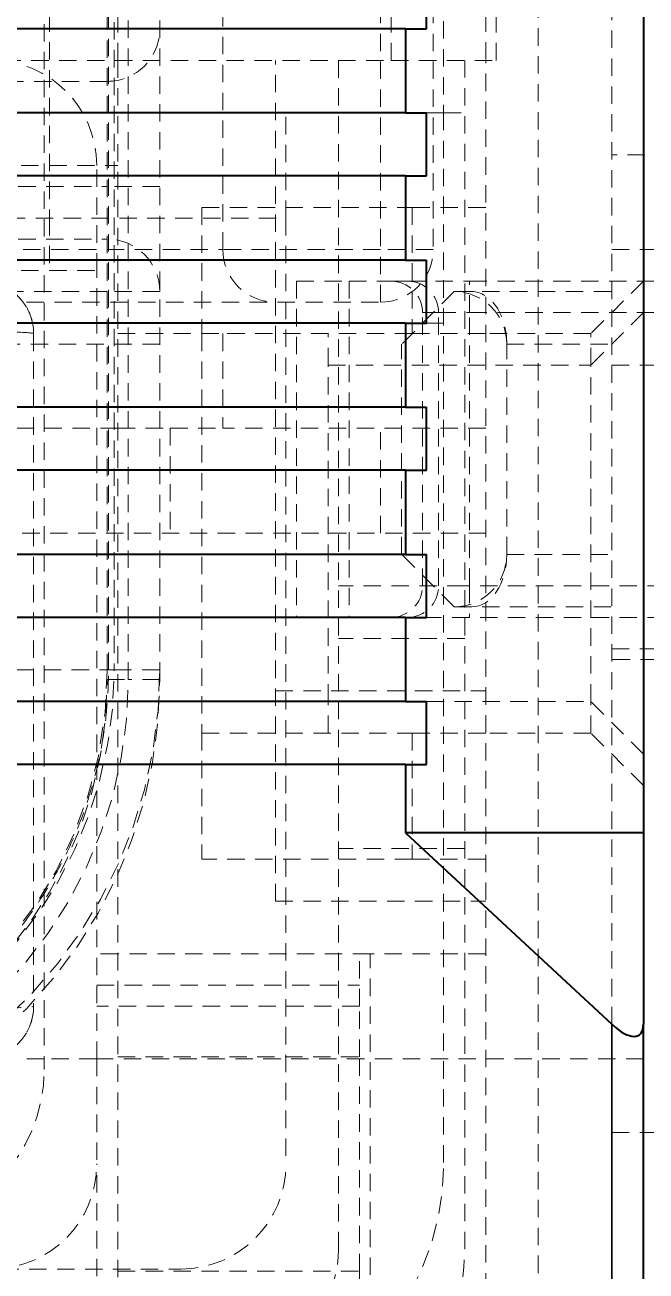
# Model space of a CAD drawing. Header units: inches. Extents: x 6934 to 18973, y 4254 to 7629.
# Drawn here: x 17137.9 to 17143.8, y 4846.93 to 4858.79 of the extents above; entities that cross this region are included whole.
import ezdxf

# ---------------------------------------------------------------- set-up
doc = ezdxf.new("R2010")
doc.units = ezdxf.units.IN
doc.header["$MEASUREMENT"] = 0
doc.linetypes.add('입력 정류부 ASSY$0$DASHED', pattern=[0.2067, 0.1654, -0.0413])
for name, color, linetype, lineweight, true_color in [('입력 정류부 ASSY$0$가려진 것(ISO)', 2, '입력 정류부 ASSY$0$DASHED', 18, 0xffff00), ('입력 정류부 ASSY$0$가려진 좁은 것(ISO)', 2, '입력 정류부 ASSY$0$DASHED', 18, 0xffff00), ('입력 정류부 ASSY$0$가시적인 것(ISO)', 3, 'Continuous', 40, 0x00ff00), ('입력 정류부 ASSY$0$가시적인 좁은 것(ISO)', 3, 'Continuous', 35, 0x00ff00)]:
    doc.layers.add(name, color=color, linetype=linetype, lineweight=lineweight, true_color=true_color)

# ---------------------------------------------------------------- blocks, each defined once
blk = doc.blocks.new('입력 정류부 ASSY')
at = {"layer": '입력 정류부 ASSY$0$가려진 것(ISO)'}
for p, q in [((488.704, 578.94), (488.704, 632.94)), ((489.404, 589.269), (489.404, 622.612)), ((485.104, 592.549), (485.104, 619.331)), ((487.804, 613.94), (487.804, 597.94)), ((488.304, 598.44), (488.304, 613.44)), ((487.704, 602.94), (487.704, 596.64)), ((487.204, 596.14), (487.204, 602.074)), ((485.704, 596.64), (485.704, 601.94)), ((484.004, 601.44), (484.004, 588.94)), ((484.704, 598.44), (484.704, 600.94)), ((484.054, 599.94), (484.054, 596.94)), ((488.204, 599.94), (488.204, 598.44)), ((472.204, 598.44), (487.304, 598.44)), ((484.704, 598.44), (484.704, 577.94)), ((486.204, 590.44), (486.204, 598.44)), ((486.804, 598.44), (486.804, 587.129)), ((487.304, 598.44), (488.304, 598.44)), ((488.004, 587.129), (488.004, 598.44)), ((488.204, 585.94), (488.204, 598.44)), ((484.604, 598.24), (480.604, 598.24)), ((486.304, 596.94), (486.304, 597.94)), ((487.804, 597.94), (487.642, 597.94)), ((487.804, 597.94), (487.804, 587.94)), ((492.904, 597.54), (489.404, 597.54)), ((476.354, 597.44), (484.054, 597.44)), ((484.504, 596.44), (484.504, 597.44)), ((485.504, 597.04), (485.504, 595.84)), ((485.504, 597.04), (487.504, 597.04)), ((488.204, 597.04), (487.504, 597.04)), ((487.504, 597.04), (487.504, 595.84)), ((474.104, 596.94), (486.304, 596.94)), ((484.054, 596.94), (484.054, 596.44)), ((486.304, 596.94), (486.304, 587.94)), ((481.104, 596.74), (484.604, 596.74)), ((489.404, 596.64), (490.404, 596.64)), ((484.054, 596.44), (484.504, 596.44)), ((484.504, 588.94), (484.504, 596.44)), ((486.404, 596.34), (486.904, 596.34)), ((486.404, 596.34), (486.404, 593.14)), ((486.904, 596.34), (487.298, 596.34)), ((486.904, 596.34), (486.904, 593.14)), ((487.298, 596.34), (487.462, 596.34)), ((487.462, 596.34), (488.05, 596.34)), ((488.05, 596.34), (490.704, 596.34)), ((489.704, 596.34), (489.204, 595.84)), ((487.904, 596.24), (487.404, 595.74)), ((487.904, 596.24), (489.404, 596.24)), ((469.504, 596.14), (487.204, 596.14)), ((487.604, 593.44), (487.604, 596.04)), ((489.704, 596.04), (489.204, 595.54)), ((487.642, 595.94), (487.804, 595.94)), ((483.904, 595.84), (483.904, 589.44)), ((484.704, 595.84), (485.704, 595.84)), ((485.504, 595.84), (485.504, 592.04)), ((485.704, 595.84), (485.704, 594.94)), ((487.504, 595.84), (485.704, 595.84)), ((486.704, 595.54), (486.704, 595.84)), ((487.504, 595.84), (488.204, 595.84)), ((489.204, 595.84), (488.204, 595.84)), ((489.204, 595.54), (489.204, 595.84)), ((485.104, 595.74), (481.104, 595.74)), ((487.404, 593.74), (487.404, 595.74)), ((488.404, 593.74), (488.404, 595.74)), ((486.704, 592.34), (486.704, 595.54)), ((486.704, 595.54), (489.204, 595.54)), ((489.204, 592.34), (489.204, 595.54)), ((489.404, 595.54), (490.404, 595.54)), ((484.704, 594.94), (480.704, 594.94)), ((484.704, 594.94), (485.204, 594.94)), ((485.204, 594.94), (485.704, 594.94)), ((485.204, 594.94), (485.204, 593.94)), ((488.204, 594.94), (485.704, 594.94)), ((482.204, 593.94), (488.204, 593.94)), ((487.904, 593.24), (487.404, 593.74)), ((487.904, 593.24), (489.404, 593.24)), ((488.05, 593.14), (487.642, 593.14)), ((490.704, 593.14), (488.05, 593.14)), ((488.004, 592.94), (486.804, 592.94)), ((489.404, 592.84), (490.404, 592.84)), ((490.904, 592.74), (489.404, 592.74)), ((486.204, 592.44), (488.204, 592.44)), ((486.704, 592.04), (486.704, 592.34)), ((487.642, 592.34), (489.204, 592.34)), ((489.704, 591.84), (489.204, 592.34)), ((489.204, 592.04), (489.204, 592.34)), ((485.504, 592.04), (485.504, 590.84)), ((485.504, 592.04), (487.504, 592.04)), ((488.204, 592.04), (487.504, 592.04)), ((487.504, 592.04), (487.504, 590.84)), ((489.204, 592.04), (488.204, 592.04)), ((489.704, 591.54), (489.204, 592.04)), ((487.504, 590.84), (485.504, 590.84)), ((487.504, 590.84), (488.204, 590.84)), ((484.704, 589.94), (484.504, 589.94)), ((487.104, 589.94), (484.704, 589.94)), ((487.004, 589.44), (487.004, 589.94)), ((487.104, 584.495), (487.104, 589.94)), ((488.204, 589.94), (487.104, 589.94)), ((487.004, 588.96), (487.004, 589.44)), ((484.004, 588.94), (476.404, 588.94)), ((484.504, 588.94), (484.004, 588.94)), ((484.004, 588.94), (484.004, 588.84)), ((484.504, 588.94), (484.504, 587.94)), ((489.704, 588.94), (484.504, 588.94)), ((484.704, 588.96), (487.004, 588.96)), ((487.004, 586.92), (487.004, 588.96)), ((489.404, 588.24), (490.904, 588.24)), ((484.504, 579.44), (484.504, 587.94)), ((475.104, 586.94), (485.304, 586.94)), ((484.704, 586.92), (487.004, 586.92)), ((487.004, 580.96), (487.004, 586.92))]:
    blk.add_line(p, q, dxfattribs=at)
for centre, radius, start, end in [((484.604, 598.74), 0.5, 270, 0.0003), ((483.504, 597.44), 1, 0, 90), ((484.604, 596.24), 0.5, 0.0006, 90), ((486.204, 596.64), 0.5, 180, 270), ((487.204, 596.64), 0.5, 270, 0), ((483.404, 595.84), 0.5, 0, 90), ((487.904, 595.74), 0.5, 0, 90), ((487.904, 593.74), 0.5, 270, 0), ((480.604, 592.64), 4.5, 283.0519, 0), ((480.604, 592.549), 4.5, 281.537, 0), ((483.404, 589.44), 0.5, 270, 0), ((482.504, 588.84), 1.5, 270, 0), ((483.504, 587.94), 1, 270, 0), ((485.304, 587.94), 2.5, 270, 0), ((485.304, 587.94), 1, 270, 0), ((485.804, 587.129), 1, 290.8658, 0), ((485.804, 587.129), 2.2, 290.8658, 0)]:
    blk.add_arc(centre, radius, start, end, dxfattribs=at)
for centre, major_axis, ratio, start_param, end_param in [((487.298, 596.04), (0.306, 0), 0.980581, 0, 1.570796), ((488.071, 595.74), (0, -0.5), 0.666667, 1.570796, 3.141593), ((483.604, 595.84), (0.3, 0), 0.05254, 0.001624, 1.514994), ((488.071, 593.74), (0, -0.5), 0.666667, 0, 1.570796), ((487.298, 593.44), (0.306, 0), 0.980581, 4.712389, 6.283185), ((483.604, 589.44), (0.3, 0), 0.05254, 4.76819, 6.279792)]:
    blk.add_ellipse(centre, major_axis=major_axis, ratio=ratio, start_param=start_param, end_param=end_param, dxfattribs=at)
for points in [[(483.404, 596.34), (483.492, 596.34), (483.666, 596.294), (483.858, 596.102), (483.904, 595.928), (483.904, 595.84)], [(483.904, 589.44), (483.904, 589.353), (483.858, 589.179), (483.666, 588.987), (483.492, 588.94), (483.404, 588.94)]]:
    blk.add_open_spline(points, degree=3, dxfattribs=at)
at = {"layer": '입력 정류부 ASSY$0$가려진 좁은 것(ISO)'}
for p, q in [((484.604, 619.331), (484.604, 592.549)), ((484.804, 592.549), (484.804, 619.331)), ((484.616, 592.64), (484.616, 619.24)), ((484.67, 619.24), (484.67, 592.64)), ((487.304, 598.44), (487.304, 613.44)), ((487.804, 597.94), (488.004, 597.94)), ((484.054, 597.44), (484.704, 597.44)), ((481.104, 597.24), (484.604, 597.24)), ((485.104, 597.24), (484.604, 597.24)), ((473.454, 596.64), (485.704, 596.64)), ((487.204, 596.64), (485.704, 596.64)), ((487.704, 596.64), (487.204, 596.64)), ((476.354, 596.44), (484.054, 596.44)), ((488.05, 596.04), (488.05, 596.34)), ((484.604, 596.24), (469.604, 596.24)), ((485.104, 596.24), (484.604, 596.24)), ((487.604, 596.04), (487.756, 596.04)), ((487.756, 596.04), (488.05, 596.04)), ((487.756, 593.44), (487.756, 596.04)), ((488.05, 596.04), (490.404, 596.04)), ((488.05, 593.44), (488.05, 596.04)), ((488.404, 595.74), (489.404, 595.74)), ((487.204, 593.94), (487.204, 594.94)), ((488.404, 593.74), (489.404, 593.74)), ((488.004, 593.44), (486.804, 593.44)), ((488.05, 593.44), (488.004, 593.44)), ((490.704, 593.44), (488.05, 593.44)), ((488.05, 593.44), (488.05, 593.14)), ((483.204, 592.64), (484.67, 592.64)), ((484.67, 592.64), (485.104, 592.64)), ((484.604, 592.549), (484.804, 592.549)), ((485.104, 592.549), (484.804, 592.549)), ((488.004, 590.94), (486.804, 590.94)), ((486.204, 590.44), (488.204, 590.44)), ((484.504, 589.64), (487.004, 589.64)), ((487.004, 589.44), (484.504, 589.44))]:
    blk.add_line(p, q, dxfattribs=at)
for centre, radius, start in [((480.604, 592.64), 4, 270), ((480.604, 592.64), 4.066, 281.3423), ((480.604, 592.549), 4, 279.4415), ((480.604, 592.549), 4.2, 280.326)]:
    blk.add_arc(centre, radius, start, 0, dxfattribs=at)
for centre, major_axis, ratio, start_param, end_param in [((487.462, 596.04), (0, 0.3), 0.980581, 4.712389, 6.283128), ((483.604, 595.84), (0.3, 0), 0.052541, 6.283167, 7.79787), ((487.462, 593.44), (0, -0.3), 0.980581, 0.000056, 1.570796), ((483.604, 589.44), (0.3, 0), 0.052541, 4.768156, 6.283185)]:
    blk.add_ellipse(centre, major_axis=major_axis, ratio=ratio, start_param=start_param, end_param=end_param, dxfattribs=at)
blk.add_open_spline([(483.253, 589.63), (483.381, 589.743), (483.618, 589.982), (483.929, 590.38), (484.179, 590.801), (484.368, 591.228), (484.497, 591.643), (484.575, 592.028), (484.611, 592.37), (484.616, 592.556), (484.616, 592.64)], degree=3, knots=[0, 0, 0, 0, 0.125, 0.25, 0.375, 0.5, 0.625, 0.75, 0.875, 1, 1, 1, 1], dxfattribs=at)
at = {"layer": '입력 정류부 ASSY$0$가시적인 것(ISO)'}
for p, q in [((489.704, 620.79), (489.704, 591.09)), ((487.642, 598.74), (487.642, 599.34)), ((487.442, 598.74), (473.104, 598.74)), ((487.442, 598.74), (487.442, 597.94)), ((487.442, 598.74), (487.642, 598.74)), ((487.442, 597.94), (473.104, 597.94)), ((487.442, 597.94), (487.642, 597.94)), ((487.642, 597.34), (487.642, 597.94)), ((487.442, 597.34), (473.104, 597.34)), ((487.442, 597.34), (487.442, 596.54)), ((487.442, 597.34), (487.642, 597.34)), ((487.442, 596.54), (473.104, 596.54)), ((487.442, 596.54), (487.642, 596.54)), ((487.642, 595.94), (487.642, 596.54)), ((487.442, 595.94), (473.104, 595.94)), ((487.442, 595.94), (487.442, 595.14)), ((487.442, 595.94), (487.642, 595.94)), ((487.442, 595.14), (473.104, 595.14)), ((487.442, 595.14), (487.642, 595.14)), ((487.642, 594.54), (487.642, 595.14)), ((487.442, 594.54), (473.104, 594.54)), ((487.442, 594.54), (487.442, 593.74)), ((487.442, 594.54), (487.642, 594.54)), ((487.442, 593.74), (473.104, 593.74)), ((487.442, 593.74), (487.642, 593.74)), ((487.642, 593.14), (487.642, 593.74)), ((487.442, 593.14), (473.104, 593.14)), ((487.442, 593.14), (487.442, 592.34)), ((487.442, 593.14), (487.642, 593.14)), ((487.442, 592.34), (473.104, 592.34)), ((487.442, 592.34), (487.642, 592.34)), ((487.642, 591.74), (487.642, 592.34)), ((487.442, 591.74), (473.104, 591.74)), ((487.442, 591.74), (487.442, 591.09)), ((487.442, 591.74), (487.642, 591.74)), ((487.442, 591.09), (489.404, 589.269)), ((489.704, 591.09), (487.442, 591.09)), ((489.704, 591.09), (489.704, 589.269)), ((489.704, 578.64), (489.704, 589.269))]:
    blk.add_line(p, q, dxfattribs=at)
blk.add_ellipse((489.404, 589.547), major_axis=(0.26, -0.38), ratio=0.39371, start_param=5.234809, end_param=6.805605, dxfattribs=at)
at = {"layer": '입력 정류부 ASSY$0$가시적인 좁은 것(ISO)'}
blk.add_line((489.404, 578.94), (489.404, 589.269), dxfattribs=at)

msp = doc.modelspace()

# ---------------------------------------------------------------- block references
msp.add_blockref('입력 정류부 ASSY', (16654.075, 4260.012))

doc.saveas('drawing.dxf')
